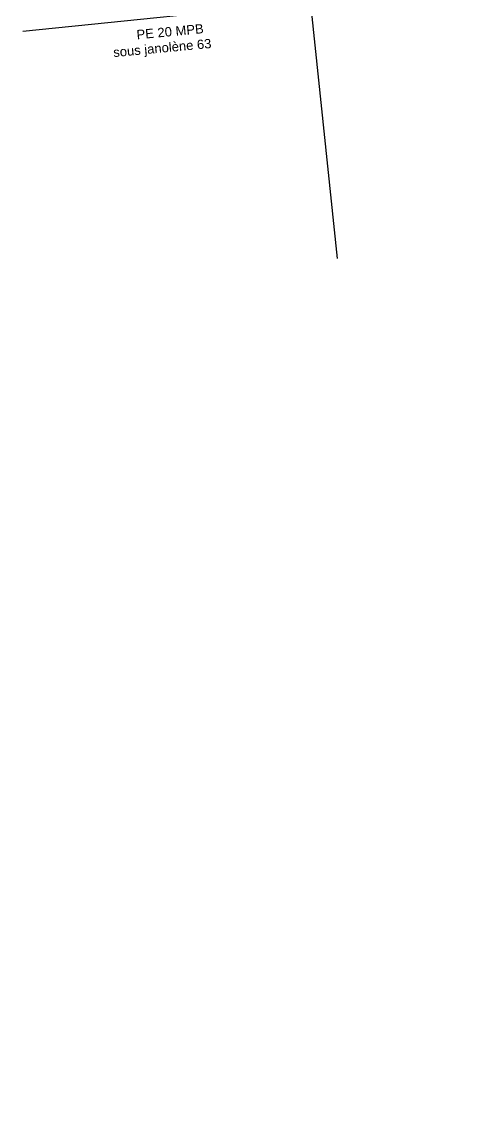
# Model space of a CAD drawing. Extents: x -2313930 to 3286427, y -3858277 to 2572692.
# Drawn here: x 567079 to 586418, y -376262 to -329141 of the extents above; entities that cross this region are included whole.
import ezdxf
from ezdxf.lldxf.tags import DXFTag

# ---------------------------------------------------------------- set-up
doc = ezdxf.new("R2010")
doc.units = 0
doc.layers.add('_GAZELEC-RESERVATION 2', color=132, linetype='Continuous', lineweight=18)
doc.layers.add('GAZ_SSL', color=252, linetype='Texte-GAZ')
doc.layers.add('prlm-VRD', color=2, linetype='Continuous')
doc.styles.add('Lignes', font='arial.ttf', dxfattribs={"height": 0.35})
doc.styles.add('Tronçons', font='arial.ttf', dxfattribs={"height": 0.25})
tags = doc.linetypes.add('Texte-GAZ', pattern='A,5,-0.25,["GAZ",Lignes,S=1,R=0,X=0,Y=-0.18],-1.25', length=6.5).pattern_tags.tags
tags[15:16] = [DXFTag(74, 4), DXFTag(75, 0), DXFTag(340, '0'), DXFTag(46, 0.0), DXFTag(50, 0.0), DXFTag(44, 0.0), DXFTag(45, 0.0)]
tags[4:5] = [DXFTag(74, 4), DXFTag(75, 0), DXFTag(340, '0'), DXFTag(46, 0.0), DXFTag(50, 0.0), DXFTag(44, 0.0), DXFTag(45, 0.0)]

# ---------------------------------------------------------------- blocks, each defined once
blk = doc.blocks.new('A$C1F970F0F')
at = {"layer": 'GAZ_SSL', "elevation": 0, "flags": 128}
for points in [[(10562.2, 128.7), (10192.2, 3664.9), (10325, 4094.3), (9869.2, 8780.2), (9662.2, 8741.2), (9540.6, 9313.2), (10074.8, 9463.3), (10328, 9456.7), (10887.7, 9204.4)], [(10447.2, 1227.4), (9213.4, 1101)]]:
    blk.add_lwpolyline(points, dxfattribs=at)
at = {"layer": 'GAZ_SSL', "style": 'Tronçons'}
for s, p in [('PE 20 MPB', (9702.6, 1067.6)), ('sous janolène 63', (9602.6, 991.5))]:
    blk.add_text(s, height=40, rotation=5.344, dxfattribs=at).set_placement(p)

msp = doc.modelspace()

# ---------------------------------------------------------------- linework, layer by layer
at = {"layer": '_GAZELEC-RESERVATION 2'}
msp.add_circle((486248.48, -227485.963), 2800178.149, dxfattribs=at)

# ---------------------------------------------------------------- block references
at = {"layer": 'prlm-VRD', "xscale": 10, "yscale": 10, "zscale": 10}
msp.add_blockref('A$C1F970F0F', (474984.298, -340562.691), dxfattribs=at)

doc.saveas('drawing.dxf')
